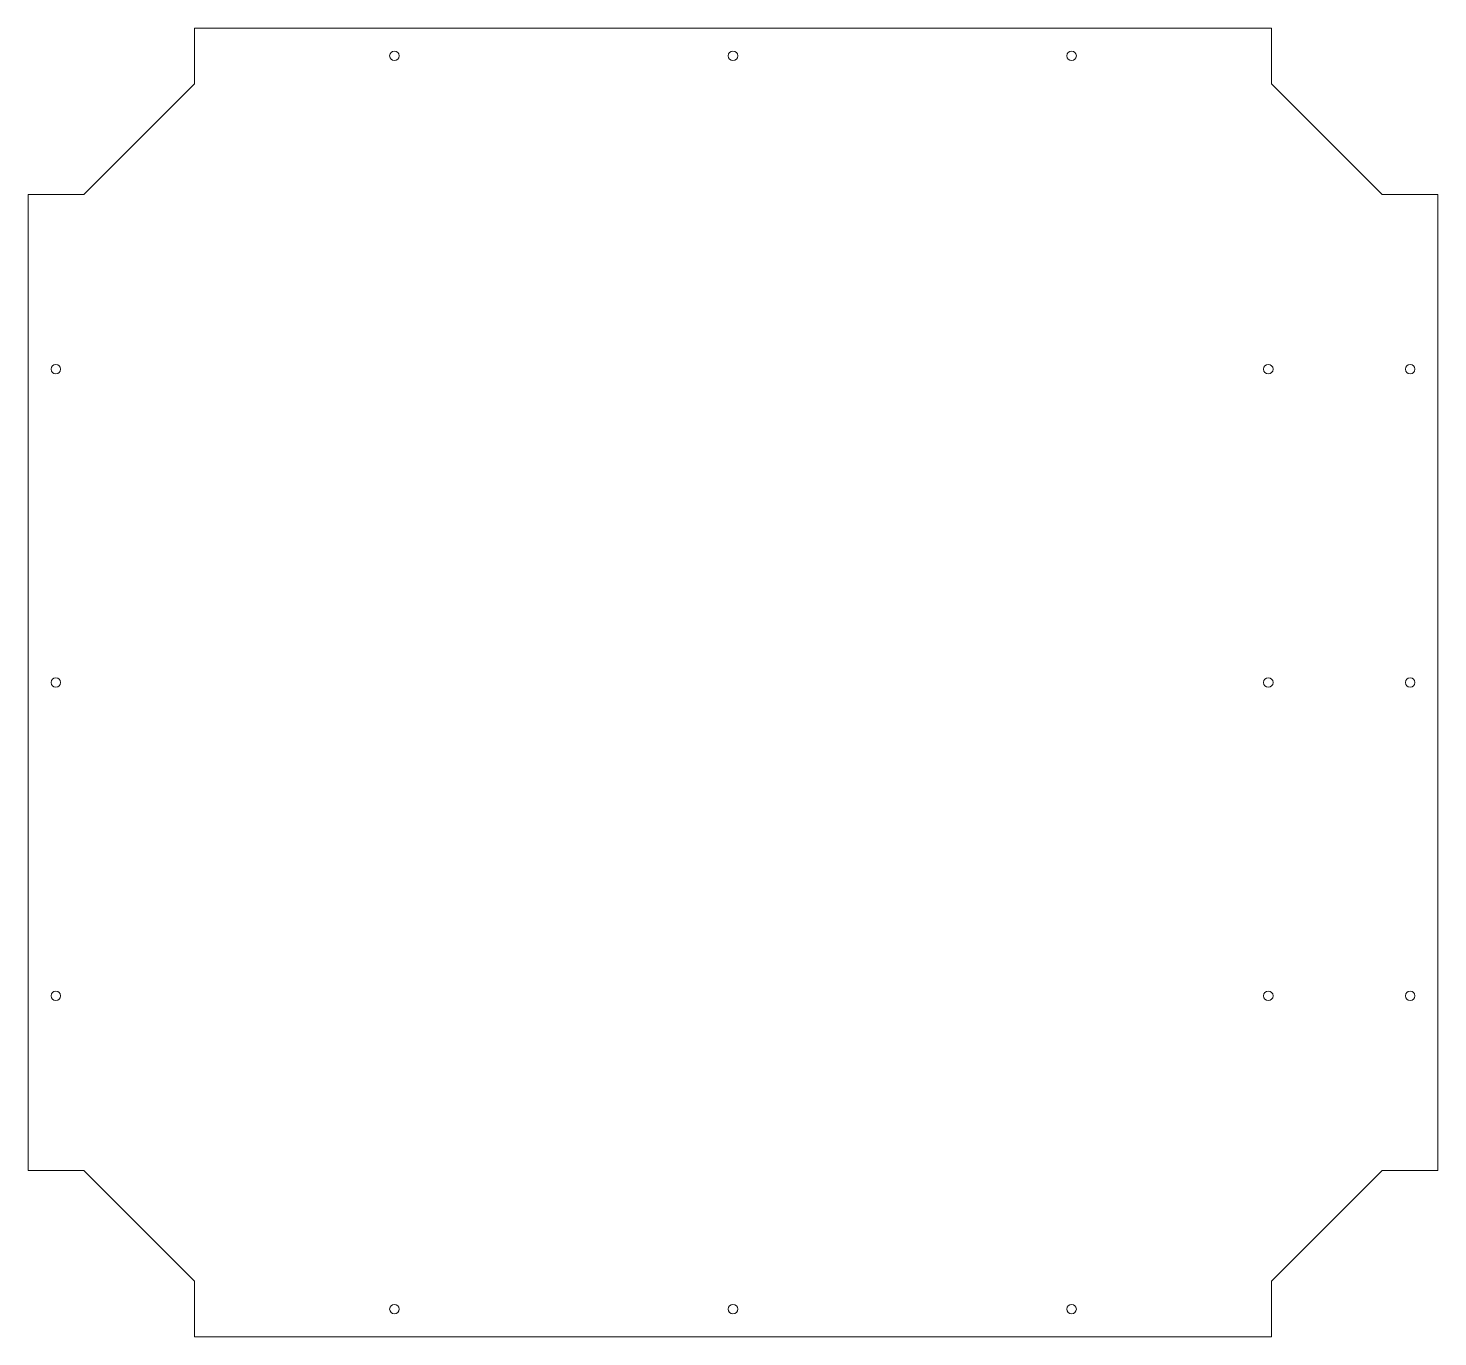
# Model space of a CAD drawing. Header units: inches. Extents: x -9.7 to 20.4, y -9.7 to 18.3.
import ezdxf

# ---------------------------------------------------------------- set-up
doc = ezdxf.new("R2010")
doc.units = ezdxf.units.IN
doc.header["$MEASUREMENT"] = 0
doc.layers.add('VISIBLE', color=7, linetype='Continuous', lineweight=0)

msp = doc.modelspace()

# ---------------------------------------------------------------- linework, layer by layer
at = {"layer": 'VISIBLE'}
for p, q in [((-6.175, 18.26), (16.841, 18.26)), ((-6.175, 18.26), (-6.175, 17.071)), ((16.841, 18.26), (16.841, 17.071)), ((-6.175, 17.071), (-8.537, 14.709)), ((16.841, 17.071), (19.203, 14.709)), ((-9.726, -6.142), (-9.726, 14.709)), ((-8.537, 14.709), (-9.726, 14.709)), ((19.203, 14.709), (20.392, 14.709)), ((20.392, -6.142), (20.392, 14.709)), ((-8.537, -6.142), (-9.726, -6.142)), ((-6.175, -8.504), (-8.537, -6.142)), ((16.841, -8.504), (19.203, -6.142)), ((19.203, -6.142), (20.392, -6.142)), ((-6.175, -9.693), (-6.175, -8.504)), ((16.841, -9.693), (16.841, -8.504)), ((-6.175, -9.693), (16.841, -9.693))]:
    msp.add_line(p, q, dxfattribs=at)
for centre, start, end in [((-1.901, 17.669), 90, 270), ((-1.901, 17.669), 270, 90), ((5.333, 17.669), 90, 270), ((5.333, 17.669), 270, 90), ((12.567, 17.669), 90, 270), ((12.567, 17.669), 270, 90), ((-9.135, 10.976), 90, 270), ((-9.135, 10.976), 270, 90), ((16.77, 10.976), 90, 270), ((16.77, 10.976), 270, 90), ((19.802, 10.976), 90, 270), ((19.802, 10.976), 270, 90), ((-9.135, 4.283), 90, 270), ((-9.135, 4.283), 270, 90), ((16.77, 4.283), 90, 270), ((16.77, 4.283), 270, 90), ((19.802, 4.283), 90, 270), ((19.802, 4.283), 270, 90), ((-9.135, -2.41), 90, 270), ((-9.135, -2.41), 270, 90), ((16.77, -2.41), 90, 270), ((16.77, -2.41), 270, 90), ((19.802, -2.41), 90, 270), ((19.802, -2.41), 270, 90), ((-1.901, -9.102), 90, 270), ((-1.901, -9.102), 270, 90), ((5.333, -9.102), 90, 270), ((5.333, -9.102), 270, 90), ((12.567, -9.102), 90, 270), ((12.567, -9.102), 270, 90)]:
    msp.add_arc(centre, 0.102, start, end, dxfattribs=at)

doc.saveas('drawing.dxf')
